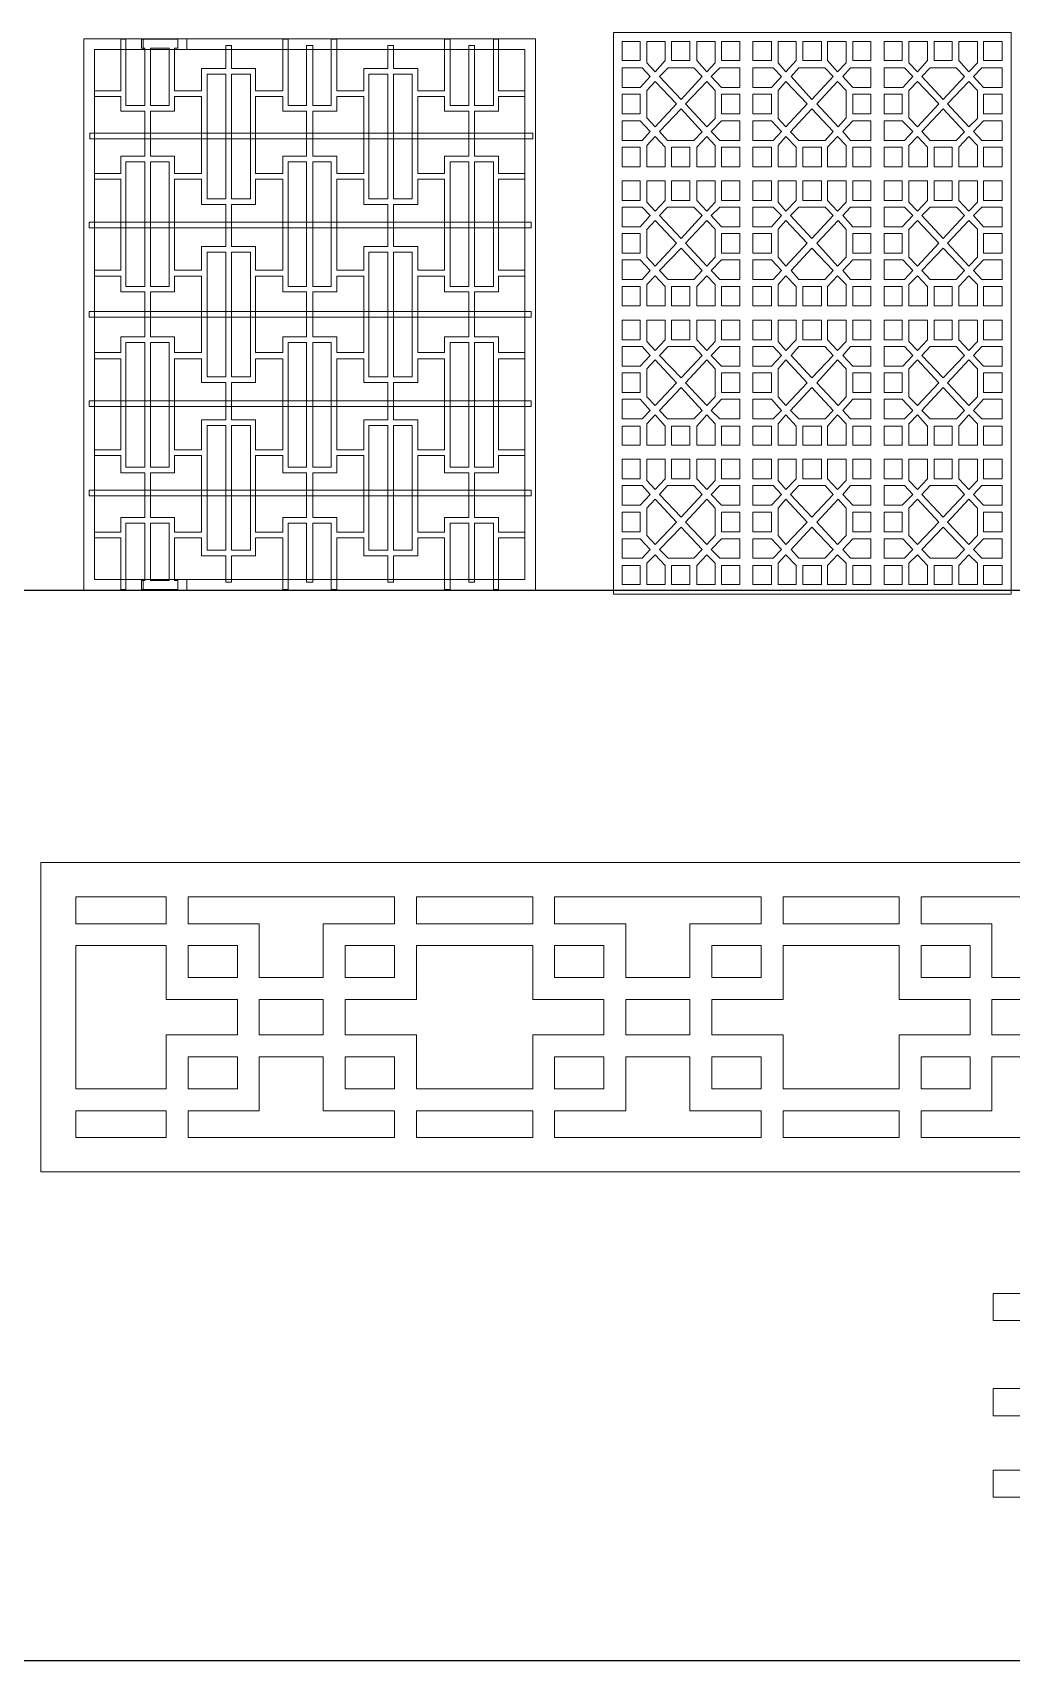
# Model space of a CAD drawing. Extents: x -66030 to 95157, y -13132 to 45879.
# Drawn here: x 69113 to 75924, y 16976 to 28301 of the extents above; entities that cross this region are included whole.
import ezdxf

# ---------------------------------------------------------------- set-up
doc = ezdxf.new("R2010")
doc.units = 0
doc.header["$LTSCALE"] = 100
doc.header["$MEASUREMENT"] = 0
doc.layers.get('0').update_dxf_attribs({"linetype": 'CONTINUOUS'})
doc.layers.add('3', color=11, linetype='CONTINUOUS')

msp = doc.modelspace()

# ---------------------------------------------------------------- linework, layer by layer
at = {"lineweight": 0}
for points in [[(69468.6, 28258.2), (72612.9, 28258.2), (72612.9, 24422.6), (69468.6, 24422.6), (69468.6, 28258.2)], [(69542.8, 27320.8), (69726.4, 27320.8), (69726.4, 27441.9), (69894.4, 27441.9), (69894.4, 27754.4), (69726.4, 27754.4), (69726.4, 27855.9), (69542.8, 27855.9), (69542.8, 27895), (69726.4, 27895), (69726.4, 28254.3), (69761.6, 28254.3), (69761.6, 27793.4), (69894.4, 27793.4), (69894.4, 28191.8), (69870.9, 28191.8), (69870.9, 28254.3), (70124.8, 28254.3), (70124.8, 28191.8), (70101.4, 28191.8), (70101.4, 27895), (70288.9, 27895), (70288.9, 28051.2), (70456.8, 28051.2), (70456.8, 28211.4), (70495.9, 28211.4), (70495.9, 28051.2), (70663.8, 28051.2), (70663.8, 27895), (70855.2, 27895), (70855.2, 28254.3), (70890.4, 28254.3), (70890.4, 27793.4), (71019.3, 27793.4), (71019.3, 28211.4), (71062.2, 28211.4), (71062.2, 27793.4), (71191.1, 27793.4), (71191.1, 28254.3), (71230.2, 28254.3), (71230.2, 27895), (71417.7, 27895), (71417.7, 28051.2), (71585.6, 28051.2), (71585.6, 28211.4), (71624.7, 28211.4), (71624.7, 28051.2), (71792.7, 28051.2), (71792.7, 27895), (71980.1, 27895), (71980.1, 28254.3), (72019.2, 28254.3), (72019.2, 27793.4), (72148.1, 27793.4), (72148.1, 28211.4), (72187.2, 28211.4), (72187.2, 27793.4), (72320, 27793.4), (72320, 28254.3), (72355.1, 28254.3), (72355.1, 27895), (72538.7, 27895), (72538.7, 27855.9), (72355.1, 27855.9), (72355.1, 27754.4), (72187.2, 27754.4), (72187.2, 27441.9), (72355.1, 27441.9), (72355.1, 27320.8), (72538.7, 27320.8), (72538.7, 27281.7), (72355.1, 27281.7), (72355.1, 26649), (72538.7, 26649), (72538.7, 26606), (72355.1, 26606), (72355.1, 26496.6), (72187.2, 26496.6), (72187.2, 26184.2), (72355.1, 26184.2), (72355.1, 26074.8), (72538.7, 26074.8), (72538.7, 26031.8), (72355.1, 26031.8), (72355.1, 25399.1), (72538.7, 25399.1), (72538.7, 25360), (72355.1, 25360), (72355.1, 25238.9), (72187.2, 25238.9), (72187.2, 24926.4), (72355.1, 24926.4), (72355.1, 24824.9), (72538.7, 24824.9), (72538.7, 24785.8), (72355.1, 24785.8), (72355.1, 24426.5), (72320, 24426.5), (72320, 24887.4), (72187.2, 24887.4), (72187.2, 24477.3), (72148.1, 24477.3), (72148.1, 24887.4), (72019.2, 24887.4), (72019.2, 24426.5), (71980.1, 24426.5), (71980.1, 24785.8), (71792.7, 24785.8), (71792.7, 24660.8), (71624.7, 24660.8), (71624.7, 24477.3), (71585.6, 24477.3), (71585.6, 24660.8), (71417.7, 24660.8), (71417.7, 24785.8), (71230.2, 24785.8), (71230.2, 24426.5), (71191.1, 24426.5), (71191.1, 24887.4), (71062.2, 24887.4), (71062.2, 24477.3), (71019.3, 24477.3), (71019.3, 24887.4), (70890.4, 24887.4), (70890.4, 24426.5), (70855.2, 24426.5), (70855.2, 24785.8), (70663.8, 24785.8), (70663.8, 24660.8), (70495.9, 24660.8), (70495.9, 24477.3), (70456.8, 24477.3), (70456.8, 24660.8), (70288.9, 24660.8), (70288.9, 24785.8), (70101.4, 24785.8), (70101.4, 24489), (70124.8, 24489), (70124.8, 24426.5), (69870.9, 24426.5), (69870.9, 24489), (69894.4, 24489), (69894.4, 24887.4), (69761.6, 24887.4), (69761.6, 24426.5), (69726.4, 24426.5), (69726.4, 24785.8), (69542.8, 24785.8), (69542.8, 24824.9), (69726.4, 24824.9), (69726.4, 24926.4), (69894.4, 24926.4), (69894.4, 25238.9), (69726.4, 25238.9), (69726.4, 25360), (69542.8, 25360), (69542.8, 25399.1), (69726.4, 25399.1), (69726.4, 26031.8), (69542.8, 26031.8), (69542.8, 26074.8), (69726.4, 26074.8), (69726.4, 26184.2), (69894.4, 26184.2), (69894.4, 26496.6), (69726.4, 26496.6), (69726.4, 26606), (69542.8, 26606), (69542.8, 26649), (69726.4, 26649), (69726.4, 27281.7), (69542.8, 27281.7), (69542.8, 27320.8)], [(69882.6, 28258.2), (70187.3, 28258.2), (70187.3, 28184), (69882.6, 28184), (69882.6, 28258.2)], [(73155.8, 24395.2), (75921.3, 24395.2), (75921.3, 28301.2), (73155.8, 28301.2), (73155.8, 24395.2)], [(73214.4, 28105.9), (73257.4, 28105.9), (73257.4, 28105.9), (73339.4, 28105.9), (73339.4, 28238.7), (73214.4, 28238.7), (73214.4, 28105.9)], [(73386.3, 28238.7), (73386.3, 28090.3), (73444.9, 28027.8), (73515.2, 28105.9), (73515.2, 28238.7), (73386.3, 28238.7)], [(73558.2, 28238.7), (73558.2, 28105.9), (73687.1, 28105.9), (73687.1, 28238.7), (73558.2, 28238.7)], [(73733.9, 28238.7), (73733.9, 28105.9), (73804.2, 28027.8), (73862.8, 28090.3), (73862.8, 28238.7), (73733.9, 28238.7)], [(73905.8, 28238.7), (73905.8, 28137.1), (73905.8, 28137.1), (73905.8, 28105.9), (74034.7, 28105.9), (74034.7, 28238.7), (73905.8, 28238.7)], [(74253.4, 28238.7), (74253.4, 28137.1), (74253.4, 28137.1), (74253.4, 28105.9), (74124.5, 28105.9), (74124.5, 28238.7), (74253.4, 28238.7)], [(74425.3, 28238.7), (74425.3, 28105.9), (74355, 28027.8), (74300.3, 28090.3), (74300.3, 28238.7), (74425.3, 28238.7)], [(74601, 28238.7), (74601, 28105.9), (74472.2, 28105.9), (74472.2, 28238.7), (74601, 28238.7)], [(74772.9, 28238.7), (74772.9, 28090.3), (74714.3, 28027.8), (74644, 28105.9), (74644, 28105.9), (74644, 28238.7), (74772.9, 28238.7)], [(74944.8, 28105.9), (74901.8, 28105.9), (74901.8, 28105.9), (74819.8, 28105.9), (74819.8, 28238.7), (74944.8, 28238.7), (74944.8, 28105.9)], [(75038.5, 28105.9), (75081.5, 28105.9), (75081.5, 28105.9), (75163.5, 28105.9), (75163.5, 28238.7), (75038.5, 28238.7), (75038.5, 28105.9)], [(75210.4, 28238.7), (75210.4, 28090.3), (75269, 28027.8), (75339.3, 28105.9), (75339.3, 28105.9), (75339.3, 28238.7), (75210.4, 28238.7)], [(75386.1, 28238.7), (75386.1, 28105.9), (75511.1, 28105.9), (75511.1, 28238.7), (75386.1, 28238.7)], [(75558, 28238.7), (75558, 28105.9), (75628.3, 28027.8), (75686.9, 28090.3), (75686.9, 28238.7), (75558, 28238.7)], [(75729.9, 28238.7), (75729.9, 28137.1), (75729.9, 28137.1), (75729.9, 28105.9), (75858.8, 28105.9), (75858.8, 28238.7), (75729.9, 28238.7)], [(69542.8, 28184), (72538.7, 28184), (72538.7, 24496.8), (69542.8, 24496.8), (69542.8, 28184)], [(69933.4, 28191.8), (69933.4, 27793.4), (70062.3, 27793.4), (70062.3, 28191.8), (69933.4, 28191.8)], [(70327.9, 28012.2), (70327.9, 27145), (70456.8, 27145), (70456.8, 28012.2), (70327.9, 28012.2)], [(70495.9, 28012.2), (70495.9, 27145), (70628.7, 27145), (70628.7, 28012.2), (70495.9, 28012.2)], [(71452.8, 28012.2), (71452.8, 27145), (71585.6, 27145), (71585.6, 28012.2), (71452.8, 28012.2)], [(71624.7, 28012.2), (71624.7, 27145), (71753.6, 27145), (71753.6, 28012.2), (71624.7, 28012.2)], [(73214.4, 27918.4), (73339.4, 27918.4), (73409.7, 27996.5), (73355, 28055.1), (73214.4, 28055.1), (73214.4, 27918.4)], [(73624.6, 27836.4), (73773, 27996.5), (73714.4, 28055.1), (73534.7, 28055.1), (73476.1, 27996.5), (73624.6, 27836.4)], [(74034.7, 28055.1), (73894.1, 28055.1), (73835.5, 27996.5), (73905.8, 27918.4), (74034.7, 27918.4), (74034.7, 28055.1)], [(74124.5, 28055.1), (74265.1, 28055.1), (74323.7, 27996.5), (74253.4, 27918.4), (74124.5, 27918.4), (74124.5, 28055.1)], [(74534.6, 27836.4), (74390.1, 27996.5), (74444.8, 28055.1), (74624.5, 28055.1), (74683.1, 27996.5), (74534.6, 27836.4)], [(74944.8, 27918.4), (74819.8, 27918.4), (74749.5, 27996.5), (74804.2, 28055.1), (74944.8, 28055.1), (74944.8, 27918.4)], [(75038.5, 27918.4), (75167.4, 27918.4), (75237.7, 27996.5), (75179.1, 28055.1), (75038.5, 28055.1), (75038.5, 27918.4)], [(75448.6, 27836.4), (75597.1, 27996.5), (75538.5, 28055.1), (75358.8, 28055.1), (75300.2, 27996.5), (75448.6, 27836.4)], [(75858.8, 28055.1), (75718.2, 28055.1), (75659.6, 27996.5), (75729.9, 27918.4), (75858.8, 27918.4), (75858.8, 28055.1)], [(73214.4, 27734.8), (73339.4, 27734.8), (73339.4, 27871.5), (73214.4, 27871.5), (73214.4, 27734.8)], [(73444.9, 27645), (73593.3, 27805.1), (73444.9, 27961.4), (73386.3, 27898.9), (73386.3, 27707.5), (73444.9, 27645)], [(73804.2, 27961.4), (73655.8, 27805.1), (73804.2, 27645), (73862.8, 27703.6), (73862.8, 27898.9), (73804.2, 27961.4)], [(74034.7, 27871.5), (73905.8, 27871.5), (73905.8, 27734.8), (74034.7, 27734.8), (74034.7, 27871.5)], [(74124.5, 27871.5), (74253.4, 27871.5), (74253.4, 27734.8), (74124.5, 27734.8), (74124.5, 27871.5)], [(74355, 27961.4), (74503.4, 27805.1), (74355, 27645), (74300.3, 27703.6), (74300.3, 27898.9), (74355, 27961.4)], [(74718.2, 27645), (74569.8, 27805.1), (74714.3, 27961.4), (74772.9, 27898.9), (74772.9, 27707.5), (74718.2, 27645)], [(74944.8, 27734.8), (74819.8, 27734.8), (74819.8, 27871.5), (74944.8, 27871.5), (74944.8, 27734.8)], [(75038.5, 27734.8), (75163.5, 27734.8), (75163.5, 27871.5), (75038.5, 27871.5), (75038.5, 27734.8)], [(75269, 27645), (75417.4, 27805.1), (75269, 27961.4), (75210.4, 27898.9), (75210.4, 27707.5), (75269, 27645)], [(75628.3, 27961.4), (75479.9, 27805.1), (75628.3, 27645), (75686.9, 27703.6), (75686.9, 27898.9), (75628.3, 27961.4)], [(75858.8, 27871.5), (75729.9, 27871.5), (75729.9, 27734.8), (75858.8, 27734.8), (75858.8, 27871.5)], [(70101.4, 27320.8), (70288.9, 27320.8), (70288.9, 27855.9), (70101.4, 27855.9), (70101.4, 27754.4), (69933.4, 27754.4), (69933.4, 27441.9), (70101.4, 27441.9), (70101.4, 27320.8)], [(70663.8, 27320.8), (70855.2, 27320.8), (70855.2, 27441.9), (71019.3, 27441.9), (71019.3, 27754.4), (70855.2, 27754.4), (70855.2, 27855.9), (70663.8, 27855.9), (70663.8, 27320.8)], [(71230.2, 27320.8), (71417.7, 27320.8), (71417.7, 27855.9), (71230.2, 27855.9), (71230.2, 27754.4), (71062.2, 27754.4), (71062.2, 27441.9), (71230.2, 27441.9), (71230.2, 27320.8)], [(71792.7, 27320.8), (71980.1, 27320.8), (71980.1, 27441.9), (72148.1, 27441.9), (72148.1, 27754.4), (71980.1, 27754.4), (71980.1, 27855.9), (71792.7, 27855.9), (71792.7, 27320.8)], [(73624.6, 27770), (73476.1, 27613.7), (73530.8, 27551.3), (73714.4, 27551.3), (73773, 27609.8), (73624.6, 27770)], [(74534.6, 27770), (74683.1, 27613.7), (74628.4, 27551.3), (74444.8, 27551.3), (74386.2, 27609.8), (74534.6, 27770)], [(75448.6, 27770), (75300.2, 27613.7), (75358.8, 27551.3), (75538.5, 27551.3), (75597.1, 27609.8), (75448.6, 27770)], [(73214.4, 27551.3), (73355, 27551.3), (73409.7, 27613.7), (73339.4, 27688), (73214.4, 27688), (73214.4, 27551.3)], [(74034.7, 27688), (73905.8, 27688), (73835.5, 27613.7), (73894.1, 27551.3), (74034.7, 27551.3), (74034.7, 27688)], [(74124.5, 27688), (74253.4, 27688), (74323.7, 27613.7), (74265.1, 27551.3), (74124.5, 27551.3), (74124.5, 27688)], [(74944.8, 27551.3), (74804.2, 27551.3), (74749.5, 27613.7), (74819.8, 27688), (74819.8, 27688), (74944.8, 27688), (74944.8, 27551.3)], [(75038.5, 27551.3), (75179.1, 27551.3), (75237.7, 27613.7), (75163.5, 27688), (75163.5, 27688), (75038.5, 27688), (75038.5, 27551.3)], [(75858.8, 27688), (75729.9, 27688), (75659.6, 27613.7), (75718.2, 27551.3), (75858.8, 27551.3), (75858.8, 27688)], [(69511.6, 27602), (72593.4, 27602), (72593.4, 27563), (69511.6, 27563), (69511.6, 27602)], [(73515.2, 27367.7), (73515.2, 27504.4), (73444.9, 27578.6), (73386.3, 27516.1), (73386.3, 27367.7), (73515.2, 27367.7)], [(73862.8, 27367.7), (73862.8, 27516.1), (73804.2, 27578.6), (73733.9, 27504.4), (73733.9, 27504.4), (73733.9, 27367.7), (73862.8, 27367.7)], [(74300.3, 27367.7), (74300.3, 27516.1), (74355, 27578.6), (74425.3, 27504.4), (74425.3, 27504.4), (74425.3, 27367.7), (74300.3, 27367.7)], [(74644, 27367.7), (74644, 27504.4), (74714.3, 27578.6), (74772.9, 27516.1), (74772.9, 27367.7), (74644, 27367.7)], [(75339.3, 27367.7), (75339.3, 27504.4), (75269, 27578.6), (75210.4, 27516.1), (75210.4, 27367.7), (75339.3, 27367.7)], [(75686.9, 27367.7), (75686.9, 27516.1), (75628.3, 27578.6), (75558, 27504.4), (75558, 27504.4), (75558, 27367.7), (75686.9, 27367.7)], [(73339.4, 27367.7), (73339.4, 27504.4), (73214.4, 27504.4), (73214.4, 27367.7), (73339.4, 27367.7)], [(73687.1, 27367.7), (73687.1, 27504.4), (73558.2, 27504.4), (73558.2, 27367.7), (73687.1, 27367.7)], [(74034.7, 27504.4), (73905.8, 27504.4), (73905.8, 27367.7), (74034.7, 27367.7), (74034.7, 27504.4)], [(74124.5, 27504.4), (74253.4, 27504.4), (74253.4, 27367.7), (74124.5, 27367.7), (74124.5, 27504.4)], [(74472.2, 27367.7), (74472.2, 27504.4), (74601, 27504.4), (74601, 27367.7), (74472.2, 27367.7)], [(74819.8, 27367.7), (74819.8, 27504.4), (74944.8, 27504.4), (74944.8, 27367.7), (74819.8, 27367.7)], [(75163.5, 27367.7), (75163.5, 27504.4), (75038.5, 27504.4), (75038.5, 27367.7), (75163.5, 27367.7)], [(75511.1, 27367.7), (75511.1, 27504.4), (75386.1, 27504.4), (75386.1, 27367.7), (75511.1, 27367.7)], [(75858.8, 27504.4), (75729.9, 27504.4), (75729.9, 27367.7), (75858.8, 27367.7), (75858.8, 27504.4)], [(69894.4, 26535.7), (69894.4, 27402.8), (69761.6, 27402.8), (69761.6, 26535.7), (69894.4, 26535.7)], [(69933.4, 27402.8), (69933.4, 26535.7), (70062.3, 26535.7), (70062.3, 27402.8), (69933.4, 27402.8)], [(70890.4, 27402.8), (70890.4, 26535.7), (71019.3, 26535.7), (71019.3, 27402.8), (70890.4, 27402.8)], [(71062.2, 27402.8), (71062.2, 26535.7), (71191.1, 26535.7), (71191.1, 27402.8), (71062.2, 27402.8)], [(72019.2, 27402.8), (72019.2, 26535.7), (72148.1, 26535.7), (72148.1, 27402.8), (72019.2, 27402.8)], [(72187.2, 27402.8), (72187.2, 26535.7), (72320, 26535.7), (72320, 27402.8), (72187.2, 27402.8)], [(70101.4, 26649), (70288.9, 26649), (70288.9, 26813), (70456.8, 26813), (70456.8, 27106), (70288.9, 27106), (70288.9, 27281.7), (70101.4, 27281.7), (70101.4, 26649)], [(70855.2, 27281.7), (70663.8, 27281.7), (70663.8, 27106), (70495.9, 27106), (70495.9, 26813), (70663.8, 26813), (70663.8, 26649), (70855.2, 26649), (70855.2, 27281.7)], [(71417.7, 27281.7), (71230.2, 27281.7), (71230.2, 26649), (71417.7, 26649), (71417.7, 26813), (71585.6, 26813), (71585.6, 27106), (71417.7, 27106), (71417.7, 27281.7)], [(71980.1, 27281.7), (71792.7, 27281.7), (71792.7, 27106), (71624.7, 27106), (71624.7, 26813), (71792.7, 26813), (71792.7, 26649), (71980.1, 26649), (71980.1, 27281.7)], [(73339.4, 27270), (73339.4, 27133.3), (73214.4, 27133.3), (73214.4, 27270), (73339.4, 27270)], [(73515.2, 27270), (73515.2, 27133.3), (73444.9, 27059.1), (73386.3, 27121.6), (73386.3, 27270), (73515.2, 27270)], [(73687.1, 27270), (73687.1, 27133.3), (73558.2, 27133.3), (73558.2, 27270), (73687.1, 27270)], [(73862.8, 27270), (73862.8, 27121.6), (73804.2, 27059.1), (73733.9, 27133.3), (73733.9, 27133.3), (73733.9, 27270), (73862.8, 27270)], [(74034.7, 27133.3), (73905.8, 27133.3), (73905.8, 27270), (74034.7, 27270), (74034.7, 27133.3)], [(74124.5, 27133.3), (74253.4, 27133.3), (74253.4, 27270), (74124.5, 27270), (74124.5, 27133.3)], [(74300.3, 27270), (74300.3, 27121.6), (74355, 27059.1), (74425.3, 27133.3), (74425.3, 27133.3), (74425.3, 27270), (74300.3, 27270)], [(74472.2, 27270), (74472.2, 27133.3), (74601, 27133.3), (74601, 27270), (74472.2, 27270)], [(74644, 27270), (74644, 27133.3), (74714.3, 27059.1), (74772.9, 27121.6), (74772.9, 27270), (74644, 27270)], [(74819.8, 27270), (74819.8, 27133.3), (74944.8, 27133.3), (74944.8, 27270), (74819.8, 27270)], [(75163.5, 27270), (75163.5, 27133.3), (75038.5, 27133.3), (75038.5, 27270), (75163.5, 27270)], [(75339.3, 27270), (75339.3, 27133.3), (75269, 27059.1), (75210.4, 27121.6), (75210.4, 27270), (75339.3, 27270)], [(75511.1, 27270), (75511.1, 27133.3), (75386.1, 27133.3), (75386.1, 27270), (75511.1, 27270)], [(75686.9, 27270), (75686.9, 27121.6), (75628.3, 27059.1), (75558, 27133.3), (75558, 27133.3), (75558, 27270), (75686.9, 27270)], [(75858.8, 27133.3), (75729.9, 27133.3), (75729.9, 27270), (75858.8, 27270), (75858.8, 27133.3)], [(73214.4, 27086.4), (73355, 27086.4), (73409.7, 27027.9), (73339.4, 26949.7), (73339.4, 26949.7), (73214.4, 26949.7), (73214.4, 27086.4)], [(73624.6, 26867.7), (73476.1, 27027.9), (73530.8, 27086.4), (73714.4, 27086.4), (73773, 27027.9), (73624.6, 26867.7)], [(74034.7, 26949.7), (73905.8, 26949.7), (73835.5, 27027.9), (73894.1, 27086.4), (74034.7, 27086.4), (74034.7, 26949.7)], [(74124.5, 26949.7), (74253.4, 26949.7), (74323.7, 27027.9), (74265.1, 27086.4), (74124.5, 27086.4), (74124.5, 26949.7)], [(74534.6, 26867.7), (74683.1, 27027.9), (74628.4, 27086.4), (74444.8, 27086.4), (74386.2, 27027.9), (74534.6, 26867.7)], [(74944.8, 27086.4), (74804.2, 27086.4), (74749.5, 27027.9), (74819.8, 26949.7), (74819.8, 26949.7), (74944.8, 26949.7), (74944.8, 27086.4)], [(75038.5, 27086.4), (75179.1, 27086.4), (75237.7, 27027.9), (75163.5, 26949.7), (75163.5, 26949.7), (75038.5, 26949.7), (75038.5, 27086.4)], [(75448.6, 26867.7), (75300.2, 27027.9), (75358.8, 27086.4), (75542.4, 27086.4), (75597.1, 27027.9), (75448.6, 26867.7)], [(75858.8, 26949.7), (75729.9, 26949.7), (75659.6, 27027.9), (75718.2, 27086.4), (75858.8, 27086.4), (75858.8, 26949.7)], [(69507.7, 26981), (72581.7, 26981), (72581.7, 26941.9), (69507.7, 26941.9), (69507.7, 26981)], [(73444.9, 26992.7), (73593.3, 26836.5), (73444.9, 26676.3), (73386.3, 26738.8), (73386.3, 26930.2), (73444.9, 26992.7)], [(73804.2, 26676.3), (73655.8, 26836.5), (73804.2, 26992.7), (73862.8, 26934.1), (73862.8, 26738.8), (73804.2, 26676.3)], [(74355, 26676.3), (74503.4, 26836.5), (74355, 26992.7), (74300.3, 26934.1), (74300.3, 26738.8), (74355, 26676.3)], [(74718.2, 26992.7), (74569.8, 26836.5), (74714.3, 26676.3), (74772.9, 26738.8), (74772.9, 26930.2), (74718.2, 26992.7)], [(75269, 26992.7), (75417.4, 26836.5), (75269, 26676.3), (75210.4, 26738.8), (75210.4, 26930.2), (75269, 26992.7)], [(75628.3, 26676.3), (75479.9, 26836.5), (75628.3, 26992.7), (75686.9, 26934.1), (75686.9, 26738.8), (75628.3, 26676.3)], [(73214.4, 26902.9), (73339.4, 26902.9), (73339.4, 26766.2), (73214.4, 26766.2), (73214.4, 26902.9)], [(74034.7, 26766.2), (73905.8, 26766.2), (73905.8, 26902.9), (74034.7, 26902.9), (74034.7, 26766.2)], [(74124.5, 26766.2), (74253.4, 26766.2), (74253.4, 26902.9), (74124.5, 26902.9), (74124.5, 26766.2)], [(74944.8, 26902.9), (74819.8, 26902.9), (74819.8, 26766.2), (74944.8, 26766.2), (74944.8, 26902.9)], [(75038.5, 26902.9), (75163.5, 26902.9), (75163.5, 26766.2), (75038.5, 26766.2), (75038.5, 26902.9)], [(75858.8, 26766.2), (75729.9, 26766.2), (75729.9, 26902.9), (75858.8, 26902.9), (75858.8, 26766.2)], [(70327.9, 26774), (70327.9, 25906.8), (70456.8, 25906.8), (70456.8, 26774), (70327.9, 26774)], [(70495.9, 26774), (70495.9, 25906.8), (70628.7, 25906.8), (70628.7, 26774), (70495.9, 26774)], [(71452.8, 26774), (71452.8, 25906.8), (71585.6, 25906.8), (71585.6, 26774), (71452.8, 26774)], [(71624.7, 26774), (71624.7, 25906.8), (71753.6, 25906.8), (71753.6, 26774), (71624.7, 26774)], [(73624.6, 26801.3), (73773, 26645.1), (73714.4, 26582.6), (73534.7, 26582.6), (73476.1, 26645.1), (73624.6, 26801.3)], [(74534.6, 26801.3), (74390.1, 26645.1), (74444.8, 26582.6), (74624.5, 26582.6), (74683.1, 26645.1), (74534.6, 26801.3)], [(75448.6, 26801.3), (75597.1, 26645.1), (75538.5, 26582.6), (75358.8, 26582.6), (75300.2, 26645.1), (75448.6, 26801.3)], [(73214.4, 26719.3), (73339.4, 26719.3), (73409.7, 26645.1), (73355, 26582.6), (73214.4, 26582.6), (73214.4, 26719.3)], [(74034.7, 26582.6), (73894.1, 26582.6), (73835.5, 26645.1), (73905.8, 26719.3), (74034.7, 26719.3), (74034.7, 26582.6)], [(74124.5, 26582.6), (74265.1, 26582.6), (74323.7, 26645.1), (74253.4, 26719.3), (74124.5, 26719.3), (74124.5, 26582.6)], [(74944.8, 26719.3), (74819.8, 26719.3), (74749.5, 26645.1), (74804.2, 26582.6), (74944.8, 26582.6), (74944.8, 26719.3)], [(75038.5, 26719.3), (75167.4, 26719.3), (75237.7, 26645.1), (75179.1, 26582.6), (75038.5, 26582.6), (75038.5, 26719.3)], [(75858.8, 26582.6), (75718.2, 26582.6), (75659.6, 26645.1), (75729.9, 26719.3), (75858.8, 26719.3), (75858.8, 26582.6)], [(70101.4, 26074.8), (70288.9, 26074.8), (70288.9, 26606), (70101.4, 26606), (70101.4, 26496.6), (69933.4, 26496.6), (69933.4, 26184.2), (70101.4, 26184.2), (70101.4, 26074.8)], [(70663.8, 26074.8), (70855.2, 26074.8), (70855.2, 26184.2), (71019.3, 26184.2), (71019.3, 26496.6), (70855.2, 26496.6), (70855.2, 26606), (70663.8, 26606), (70663.8, 26074.8)], [(71230.2, 26074.8), (71417.7, 26074.8), (71417.7, 26606), (71230.2, 26606), (71230.2, 26496.6), (71062.2, 26496.6), (71062.2, 26184.2), (71230.2, 26184.2), (71230.2, 26074.8)], [(71792.7, 26074.8), (71980.1, 26074.8), (71980.1, 26184.2), (72148.1, 26184.2), (72148.1, 26496.6), (71980.1, 26496.6), (71980.1, 26606), (71792.7, 26606), (71792.7, 26074.8)], [(73214.4, 26535.7), (73257.4, 26535.7), (73257.4, 26535.7), (73339.4, 26535.7), (73339.4, 26399), (73214.4, 26399), (73214.4, 26535.7)], [(73386.3, 26399), (73386.3, 26547.4), (73444.9, 26609.9), (73515.2, 26535.7), (73515.2, 26535.7), (73515.2, 26399), (73386.3, 26399)], [(73558.2, 26399), (73558.2, 26535.7), (73687.1, 26535.7), (73687.1, 26399), (73558.2, 26399)], [(73733.9, 26399), (73733.9, 26535.7), (73804.2, 26609.9), (73862.8, 26547.4), (73862.8, 26399), (73733.9, 26399)], [(73905.8, 26399), (73905.8, 26500.5), (73905.8, 26500.5), (73905.8, 26535.7), (74034.7, 26535.7), (74034.7, 26399), (73905.8, 26399)], [(74253.4, 26399), (74253.4, 26500.5), (74253.4, 26500.5), (74253.4, 26535.7), (74124.5, 26535.7), (74124.5, 26399), (74253.4, 26399)], [(74425.3, 26399), (74425.3, 26535.7), (74355, 26609.9), (74300.3, 26547.4), (74300.3, 26399), (74425.3, 26399)], [(74601, 26399), (74601, 26535.7), (74472.2, 26535.7), (74472.2, 26399), (74601, 26399)], [(74772.9, 26399), (74772.9, 26547.4), (74714.3, 26609.9), (74644, 26535.7), (74644, 26535.7), (74644, 26399), (74772.9, 26399)], [(74944.8, 26535.7), (74901.8, 26535.7), (74901.8, 26535.7), (74819.8, 26535.7), (74819.8, 26399), (74944.8, 26399), (74944.8, 26535.7)], [(75038.5, 26535.7), (75081.5, 26535.7), (75081.5, 26535.7), (75163.5, 26535.7), (75163.5, 26399), (75038.5, 26399), (75038.5, 26535.7)], [(75210.4, 26399), (75210.4, 26547.4), (75269, 26609.9), (75339.3, 26535.7), (75339.3, 26535.7), (75339.3, 26399), (75210.4, 26399)], [(75386.1, 26399), (75386.1, 26535.7), (75511.1, 26535.7), (75511.1, 26399), (75386.1, 26399)], [(75558, 26399), (75558, 26535.7), (75628.3, 26609.9), (75686.9, 26547.4), (75686.9, 26399), (75558, 26399)], [(75729.9, 26399), (75729.9, 26500.5), (75729.9, 26500.5), (75729.9, 26535.7), (75858.8, 26535.7), (75858.8, 26399), (75729.9, 26399)], [(69507.7, 26359.9), (72581.7, 26359.9), (72581.7, 26320.9), (69507.7, 26320.9), (69507.7, 26359.9)], [(73214.4, 26164.6), (73257.4, 26164.6), (73257.4, 26164.6), (73339.4, 26164.6), (73339.4, 26301.3), (73214.4, 26301.3), (73214.4, 26164.6)], [(73386.3, 26301.3), (73386.3, 26152.9), (73444.9, 26090.4), (73515.2, 26164.6), (73515.2, 26164.6), (73515.2, 26301.3), (73386.3, 26301.3)], [(73558.2, 26301.3), (73558.2, 26164.6), (73687.1, 26164.6), (73687.1, 26301.3), (73558.2, 26301.3)], [(73733.9, 26301.3), (73733.9, 26164.6), (73804.2, 26090.4), (73862.8, 26152.9), (73862.8, 26301.3), (73733.9, 26301.3)], [(73905.8, 26301.3), (73905.8, 26199.8), (73905.8, 26199.8), (73905.8, 26164.6), (74034.7, 26164.6), (74034.7, 26301.3), (73905.8, 26301.3)], [(74253.4, 26301.3), (74253.4, 26199.8), (74253.4, 26199.8), (74253.4, 26164.6), (74124.5, 26164.6), (74124.5, 26301.3), (74253.4, 26301.3)], [(74425.3, 26301.3), (74425.3, 26164.6), (74355, 26090.4), (74300.3, 26152.9), (74300.3, 26301.3), (74425.3, 26301.3)], [(74601, 26301.3), (74601, 26164.6), (74472.2, 26164.6), (74472.2, 26301.3), (74601, 26301.3)], [(74772.9, 26301.3), (74772.9, 26152.9), (74714.3, 26090.4), (74644, 26164.6), (74644, 26164.6), (74644, 26301.3), (74772.9, 26301.3)], [(74944.8, 26164.6), (74901.8, 26164.6), (74901.8, 26164.6), (74819.8, 26164.6), (74819.8, 26301.3), (74944.8, 26301.3), (74944.8, 26164.6)], [(75038.5, 26164.6), (75081.5, 26164.6), (75081.5, 26164.6), (75163.5, 26164.6), (75163.5, 26301.3), (75038.5, 26301.3), (75038.5, 26164.6)], [(75210.4, 26301.3), (75210.4, 26152.9), (75269, 26090.4), (75339.3, 26164.6), (75339.3, 26164.6), (75339.3, 26301.3), (75210.4, 26301.3)], [(75386.1, 26301.3), (75386.1, 26164.6), (75511.1, 26164.6), (75511.1, 26301.3), (75386.1, 26301.3)], [(75558, 26301.3), (75558, 26164.6), (75628.3, 26090.4), (75686.9, 26152.9), (75686.9, 26301.3), (75558, 26301.3)], [(75729.9, 26301.3), (75729.9, 26199.8), (75729.9, 26199.8), (75729.9, 26164.6), (75858.8, 26164.6), (75858.8, 26301.3), (75729.9, 26301.3)], [(69894.4, 25278), (69894.4, 26145.1), (69761.6, 26145.1), (69761.6, 25278), (69894.4, 25278)], [(69933.4, 26145.1), (69933.4, 25278), (70062.3, 25278), (70062.3, 26145.1), (69933.4, 26145.1)], [(70890.4, 26145.1), (70890.4, 25278), (71019.3, 25278), (71019.3, 26145.1), (70890.4, 26145.1)], [(71062.2, 26145.1), (71062.2, 25278), (71191.1, 25278), (71191.1, 26145.1), (71062.2, 26145.1)], [(72019.2, 26145.1), (72019.2, 25278), (72148.1, 25278), (72148.1, 26145.1), (72019.2, 26145.1)], [(72187.2, 26145.1), (72187.2, 25278), (72320, 25278), (72320, 26145.1), (72187.2, 26145.1)], [(73214.4, 25981.1), (73339.4, 25981.1), (73409.7, 26055.3), (73355, 26117.8), (73214.4, 26117.8), (73214.4, 25981.1)], [(73624.6, 25899), (73773, 26055.3), (73714.4, 26117.8), (73534.7, 26117.8), (73476.1, 26055.3), (73624.6, 25899)], [(74034.7, 26117.8), (73894.1, 26117.8), (73835.5, 26055.3), (73905.8, 25981.1), (74034.7, 25981.1), (74034.7, 26117.8)], [(74124.5, 26117.8), (74265.1, 26117.8), (74323.7, 26055.3), (74253.4, 25981.1), (74124.5, 25981.1), (74124.5, 26117.8)], [(74534.6, 25899), (74390.1, 26055.3), (74444.8, 26117.8), (74624.5, 26117.8), (74683.1, 26055.3), (74534.6, 25899)], [(74944.8, 25981.1), (74819.8, 25981.1), (74749.5, 26055.3), (74804.2, 26117.8), (74944.8, 26117.8), (74944.8, 25981.1)], [(75038.5, 25981.1), (75167.4, 25981.1), (75237.7, 26055.3), (75179.1, 26117.8), (75038.5, 26117.8), (75038.5, 25981.1)], [(75448.6, 25899), (75597.1, 26055.3), (75538.5, 26117.8), (75358.8, 26117.8), (75300.2, 26055.3), (75448.6, 25899)], [(75858.8, 26117.8), (75718.2, 26117.8), (75659.6, 26055.3), (75729.9, 25981.1), (75858.8, 25981.1), (75858.8, 26117.8)], [(70101.4, 25399.1), (70288.9, 25399.1), (70288.9, 25606.1), (70456.8, 25606.1), (70456.8, 25867.8), (70288.9, 25867.8), (70288.9, 26031.8), (70101.4, 26031.8), (70101.4, 25399.1)], [(70855.2, 26031.8), (70663.8, 26031.8), (70663.8, 25867.8), (70495.9, 25867.8), (70495.9, 25606.1), (70663.8, 25606.1), (70663.8, 25399.1), (70855.2, 25399.1), (70855.2, 26031.8)], [(71417.7, 26031.8), (71230.2, 26031.8), (71230.2, 25399.1), (71417.7, 25399.1), (71417.7, 25606.1), (71585.6, 25606.1), (71585.6, 25867.8), (71417.7, 25867.8), (71417.7, 26031.8)], [(71980.1, 26031.8), (71792.7, 26031.8), (71792.7, 25867.8), (71624.7, 25867.8), (71624.7, 25606.1), (71792.7, 25606.1), (71792.7, 25399.1), (71980.1, 25399.1), (71980.1, 26031.8)], [(73444.9, 25707.6), (73593.3, 25863.9), (73444.9, 26024), (73386.3, 25961.5), (73386.3, 25766.2), (73444.9, 25707.6)], [(73804.2, 26024), (73655.8, 25863.9), (73804.2, 25707.6), (73862.8, 25766.2), (73862.8, 25961.5), (73804.2, 26024)], [(74355, 26024), (74503.4, 25863.9), (74355, 25707.6), (74300.3, 25766.2), (74300.3, 25961.5), (74355, 26024)], [(74718.2, 25707.6), (74569.8, 25863.9), (74714.3, 26024), (74772.9, 25961.5), (74772.9, 25766.2), (74718.2, 25707.6)], [(75269, 25707.6), (75417.4, 25863.9), (75269, 26024), (75210.4, 25961.5), (75210.4, 25766.2), (75269, 25707.6)], [(75628.3, 26024), (75479.9, 25863.9), (75628.3, 25707.6), (75686.9, 25766.2), (75686.9, 25961.5), (75628.3, 26024)], [(73214.4, 25797.5), (73339.4, 25797.5), (73339.4, 25934.2), (73214.4, 25934.2), (73214.4, 25797.5)], [(73624.6, 25832.6), (73476.1, 25672.5), (73530.8, 25613.9), (73714.4, 25613.9), (73773, 25672.5), (73624.6, 25832.6)], [(74034.7, 25934.2), (73905.8, 25934.2), (73905.8, 25797.5), (74034.7, 25797.5), (74034.7, 25934.2)], [(74124.5, 25934.2), (74253.4, 25934.2), (74253.4, 25797.5), (74124.5, 25797.5), (74124.5, 25934.2)], [(74534.6, 25832.6), (74683.1, 25672.5), (74628.4, 25613.9), (74444.8, 25613.9), (74386.2, 25672.5), (74534.6, 25832.6)], [(74944.8, 25797.5), (74819.8, 25797.5), (74819.8, 25934.2), (74944.8, 25934.2), (74944.8, 25797.5)], [(75038.5, 25797.5), (75163.5, 25797.5), (75163.5, 25934.2), (75038.5, 25934.2), (75038.5, 25797.5)], [(75448.6, 25832.6), (75300.2, 25672.5), (75358.8, 25613.9), (75542.4, 25613.9), (75597.1, 25672.5), (75448.6, 25832.6)], [(75858.8, 25934.2), (75729.9, 25934.2), (75729.9, 25797.5), (75858.8, 25797.5), (75858.8, 25934.2)], [(69507.7, 25738.9), (72581.7, 25738.9), (72581.7, 25699.8), (69507.7, 25699.8), (69507.7, 25738.9)], [(73214.4, 25613.9), (73355, 25613.9), (73409.7, 25672.5), (73339.4, 25750.6), (73339.4, 25750.6), (73214.4, 25750.6), (73214.4, 25613.9)], [(74034.7, 25750.6), (73905.8, 25750.6), (73835.5, 25672.5), (73894.1, 25613.9), (74034.7, 25613.9), (74034.7, 25750.6)], [(74124.5, 25750.6), (74253.4, 25750.6), (74323.7, 25672.5), (74265.1, 25613.9), (74124.5, 25613.9), (74124.5, 25750.6)], [(74944.8, 25613.9), (74804.2, 25613.9), (74749.5, 25672.5), (74819.8, 25750.6), (74819.8, 25750.6), (74944.8, 25750.6), (74944.8, 25613.9)], [(75038.5, 25613.9), (75179.1, 25613.9), (75237.7, 25672.5), (75163.5, 25750.6), (75163.5, 25750.6), (75038.5, 25750.6), (75038.5, 25613.9)], [(75858.8, 25750.6), (75729.9, 25750.6), (75659.6, 25672.5), (75718.2, 25613.9), (75858.8, 25613.9), (75858.8, 25750.6)], [(73515.2, 25430.3), (73515.2, 25563.1), (73444.9, 25641.2), (73386.3, 25578.7), (73386.3, 25430.3), (73515.2, 25430.3)], [(73862.8, 25430.3), (73862.8, 25578.7), (73804.2, 25641.2), (73733.9, 25563.1), (73733.9, 25563.1), (73733.9, 25430.3), (73862.8, 25430.3)], [(74300.3, 25430.3), (74300.3, 25578.7), (74355, 25641.2), (74425.3, 25563.1), (74425.3, 25563.1), (74425.3, 25430.3), (74300.3, 25430.3)], [(74644, 25430.3), (74644, 25563.1), (74714.3, 25641.2), (74772.9, 25578.7), (74772.9, 25430.3), (74644, 25430.3)], [(75339.3, 25430.3), (75339.3, 25563.1), (75269, 25641.2), (75210.4, 25578.7), (75210.4, 25430.3), (75339.3, 25430.3)], [(75686.9, 25430.3), (75686.9, 25578.7), (75628.3, 25641.2), (75558, 25563.1), (75558, 25563.1), (75558, 25430.3), (75686.9, 25430.3)], [(70327.9, 25567), (70327.9, 24699.9), (70456.8, 24699.9), (70456.8, 25567), (70327.9, 25567)], [(70495.9, 25567), (70495.9, 24699.9), (70628.7, 24699.9), (70628.7, 25567), (70495.9, 25567)], [(71452.8, 25567), (71452.8, 24699.9), (71585.6, 24699.9), (71585.6, 25567), (71452.8, 25567)], [(71624.7, 25567), (71624.7, 24699.9), (71753.6, 24699.9), (71753.6, 25567), (71624.7, 25567)], [(73339.4, 25430.3), (73339.4, 25563.1), (73214.4, 25563.1), (73214.4, 25430.3), (73339.4, 25430.3)], [(73687.1, 25430.3), (73687.1, 25563.1), (73558.2, 25563.1), (73558.2, 25430.3), (73687.1, 25430.3)], [(74034.7, 25563.1), (73905.8, 25563.1), (73905.8, 25430.3), (74034.7, 25430.3), (74034.7, 25563.1)], [(74124.5, 25563.1), (74253.4, 25563.1), (74253.4, 25430.3), (74124.5, 25430.3), (74124.5, 25563.1)], [(74472.2, 25430.3), (74472.2, 25563.1), (74601, 25563.1), (74601, 25430.3), (74472.2, 25430.3)], [(74819.8, 25430.3), (74819.8, 25563.1), (74944.8, 25563.1), (74944.8, 25430.3), (74819.8, 25430.3)], [(75163.5, 25430.3), (75163.5, 25563.1), (75038.5, 25563.1), (75038.5, 25430.3), (75163.5, 25430.3)], [(75511.1, 25430.3), (75511.1, 25563.1), (75386.1, 25563.1), (75386.1, 25430.3), (75511.1, 25430.3)], [(75858.8, 25563.1), (75729.9, 25563.1), (75729.9, 25430.3), (75858.8, 25430.3), (75858.8, 25563.1)], [(70101.4, 24824.9), (70288.9, 24824.9), (70288.9, 25360), (70101.4, 25360), (70101.4, 25238.9), (69933.4, 25238.9), (69933.4, 24926.4), (70101.4, 24926.4), (70101.4, 24824.9)], [(70663.8, 24824.9), (70855.2, 24824.9), (70855.2, 24926.4), (71019.3, 24926.4), (71019.3, 25238.9), (70855.2, 25238.9), (70855.2, 25360), (70663.8, 25360), (70663.8, 24824.9)], [(71230.2, 24824.9), (71417.7, 24824.9), (71417.7, 25360), (71230.2, 25360), (71230.2, 25238.9), (71062.2, 25238.9), (71062.2, 24926.4), (71230.2, 24926.4), (71230.2, 24824.9)], [(71792.7, 24824.9), (71980.1, 24824.9), (71980.1, 24926.4), (72148.1, 24926.4), (72148.1, 25238.9), (71980.1, 25238.9), (71980.1, 25360), (71792.7, 25360), (71792.7, 24824.9)], [(73339.4, 25332.7), (73339.4, 25196), (73214.4, 25196), (73214.4, 25332.7), (73339.4, 25332.7)], [(73515.2, 25332.7), (73515.2, 25196), (73444.9, 25121.7), (73386.3, 25184.2), (73386.3, 25332.7), (73515.2, 25332.7)], [(73687.1, 25332.7), (73687.1, 25196), (73558.2, 25196), (73558.2, 25332.7), (73687.1, 25332.7)], [(73862.8, 25332.7), (73862.8, 25184.2), (73804.2, 25121.7), (73733.9, 25196), (73733.9, 25196), (73733.9, 25332.7), (73862.8, 25332.7)], [(74034.7, 25196), (73905.8, 25196), (73905.8, 25332.7), (74034.7, 25332.7), (74034.7, 25196)], [(74124.5, 25196), (74253.4, 25196), (74253.4, 25332.7), (74124.5, 25332.7), (74124.5, 25196)], [(74300.3, 25332.7), (74300.3, 25184.2), (74355, 25121.7), (74425.3, 25196), (74425.3, 25196), (74425.3, 25332.7), (74300.3, 25332.7)], [(74472.2, 25332.7), (74472.2, 25196), (74601, 25196), (74601, 25332.7), (74472.2, 25332.7)], [(74644, 25332.7), (74644, 25196), (74714.3, 25121.7), (74772.9, 25184.2), (74772.9, 25332.7), (74644, 25332.7)], [(74819.8, 25332.7), (74819.8, 25196), (74944.8, 25196), (74944.8, 25332.7), (74819.8, 25332.7)], [(75163.5, 25332.7), (75163.5, 25196), (75038.5, 25196), (75038.5, 25332.7), (75163.5, 25332.7)], [(75339.3, 25332.7), (75339.3, 25196), (75269, 25121.7), (75210.4, 25184.2), (75210.4, 25332.7), (75339.3, 25332.7)], [(75511.1, 25332.7), (75511.1, 25196), (75386.1, 25196), (75386.1, 25332.7), (75511.1, 25332.7)], [(75686.9, 25332.7), (75686.9, 25184.2), (75628.3, 25121.7), (75558, 25196), (75558, 25196), (75558, 25332.7), (75686.9, 25332.7)], [(75858.8, 25196), (75729.9, 25196), (75729.9, 25332.7), (75858.8, 25332.7), (75858.8, 25196)], [(73214.4, 25149.1), (73355, 25149.1), (73409.7, 25086.6), (73339.4, 25012.4), (73339.4, 25012.4), (73214.4, 25012.4), (73214.4, 25149.1)], [(73624.6, 24930.3), (73476.1, 25086.6), (73530.8, 25149.1), (73714.4, 25149.1), (73773, 25086.6), (73624.6, 24930.3)], [(74034.7, 25012.4), (73905.8, 25012.4), (73835.5, 25086.6), (73894.1, 25149.1), (74034.7, 25149.1), (74034.7, 25012.4)], [(74124.5, 25012.4), (74253.4, 25012.4), (74323.7, 25086.6), (74265.1, 25149.1), (74124.5, 25149.1), (74124.5, 25012.4)], [(74534.6, 24930.3), (74683.1, 25086.6), (74628.4, 25149.1), (74444.8, 25149.1), (74386.2, 25086.6), (74534.6, 24930.3)], [(74944.8, 25149.1), (74804.2, 25149.1), (74749.5, 25086.6), (74819.8, 25012.4), (74819.8, 25012.4), (74944.8, 25012.4), (74944.8, 25149.1)], [(75038.5, 25149.1), (75179.1, 25149.1), (75237.7, 25086.6), (75163.5, 25012.4), (75163.5, 25012.4), (75038.5, 25012.4), (75038.5, 25149.1)], [(75448.6, 24930.3), (75300.2, 25086.6), (75358.8, 25149.1), (75542.4, 25149.1), (75597.1, 25086.6), (75448.6, 24930.3)], [(75858.8, 25012.4), (75729.9, 25012.4), (75659.6, 25086.6), (75718.2, 25149.1), (75858.8, 25149.1), (75858.8, 25012.4)], [(69507.7, 25117.8), (72581.7, 25117.8), (72581.7, 25078.8), (69507.7, 25078.8), (69507.7, 25117.8)], [(73444.9, 25055.3), (73593.3, 24895.2), (73444.9, 24739), (73386.3, 24801.5), (73386.3, 24992.8), (73444.9, 25055.3)], [(73804.2, 24739), (73655.8, 24895.2), (73804.2, 25055.3), (73862.8, 24992.8), (73862.8, 24801.5), (73804.2, 24739)], [(74355, 24739), (74503.4, 24895.2), (74355, 25055.3), (74300.3, 24992.8), (74300.3, 24801.5), (74355, 24739)], [(74718.2, 25055.3), (74569.8, 24895.2), (74714.3, 24739), (74772.9, 24801.5), (74772.9, 24992.8), (74718.2, 25055.3)], [(75269, 25055.3), (75417.4, 24895.2), (75269, 24739), (75210.4, 24801.5), (75210.4, 24992.8), (75269, 25055.3)], [(75628.3, 24739), (75479.9, 24895.2), (75628.3, 25055.3), (75686.9, 24992.8), (75686.9, 24801.5), (75628.3, 24739)], [(73214.4, 24965.5), (73339.4, 24965.5), (73339.4, 24828.8), (73214.4, 24828.8), (73214.4, 24965.5)], [(74034.7, 24828.8), (73905.8, 24828.8), (73905.8, 24965.5), (74034.7, 24965.5), (74034.7, 24828.8)], [(74124.5, 24828.8), (74253.4, 24828.8), (74253.4, 24965.5), (74124.5, 24965.5), (74124.5, 24828.8)], [(74944.8, 24965.5), (74819.8, 24965.5), (74819.8, 24828.8), (74944.8, 24828.8), (74944.8, 24965.5)], [(75038.5, 24965.5), (75163.5, 24965.5), (75163.5, 24828.8), (75038.5, 24828.8), (75038.5, 24965.5)], [(75858.8, 24828.8), (75729.9, 24828.8), (75729.9, 24965.5), (75858.8, 24965.5), (75858.8, 24828.8)], [(70062.3, 24489), (70062.3, 24887.4), (69933.4, 24887.4), (69933.4, 24489), (70062.3, 24489)], [(73624.6, 24860), (73773, 24703.8), (73714.4, 24645.2), (73534.7, 24645.2), (73476.1, 24703.8), (73624.6, 24860)], [(74534.6, 24860), (74390.1, 24703.8), (74444.8, 24645.2), (74624.5, 24645.2), (74683.1, 24703.8), (74534.6, 24860)], [(75448.6, 24860), (75597.1, 24703.8), (75538.5, 24645.2), (75358.8, 24645.2), (75300.2, 24703.8), (75448.6, 24860)], [(73214.4, 24778), (73339.4, 24778), (73409.7, 24703.8), (73355, 24645.2), (73214.4, 24645.2), (73214.4, 24778)], [(74034.7, 24645.2), (73894.1, 24645.2), (73835.5, 24703.8), (73905.8, 24778), (74034.7, 24778), (74034.7, 24645.2)], [(74124.5, 24645.2), (74265.1, 24645.2), (74323.7, 24703.8), (74253.4, 24778), (74124.5, 24778), (74124.5, 24645.2)], [(74944.8, 24778), (74819.8, 24778), (74749.5, 24703.8), (74804.2, 24645.2), (74944.8, 24645.2), (74944.8, 24778)], [(75038.5, 24778), (75167.4, 24778), (75237.7, 24703.8), (75179.1, 24645.2), (75038.5, 24645.2), (75038.5, 24778)], [(75858.8, 24645.2), (75718.2, 24645.2), (75659.6, 24703.8), (75729.9, 24778), (75858.8, 24778), (75858.8, 24645.2)], [(73214.4, 24594.4), (73257.4, 24594.4), (73257.4, 24594.4), (73339.4, 24594.4), (73339.4, 24461.6), (73214.4, 24461.6), (73214.4, 24594.4)], [(73386.3, 24461.6), (73386.3, 24610.1), (73444.9, 24668.7), (73515.2, 24594.4), (73515.2, 24594.4), (73515.2, 24461.6), (73386.3, 24461.6)], [(73558.2, 24461.6), (73558.2, 24594.4), (73687.1, 24594.4), (73687.1, 24461.6), (73558.2, 24461.6)], [(73733.9, 24461.6), (73733.9, 24594.4), (73804.2, 24668.7), (73862.8, 24610.1), (73862.8, 24461.6), (73733.9, 24461.6)], [(73905.8, 24461.6), (73905.8, 24563.2), (73905.8, 24563.2), (73905.8, 24594.4), (74034.7, 24594.4), (74034.7, 24461.6), (73905.8, 24461.6)], [(74253.4, 24461.6), (74253.4, 24563.2), (74253.4, 24563.2), (74253.4, 24594.4), (74124.5, 24594.4), (74124.5, 24461.6), (74253.4, 24461.6)], [(74425.3, 24461.6), (74425.3, 24594.4), (74355, 24668.7), (74300.3, 24610.1), (74300.3, 24461.6), (74425.3, 24461.6)], [(74601, 24461.6), (74601, 24594.4), (74472.2, 24594.4), (74472.2, 24461.6), (74601, 24461.6)], [(74772.9, 24461.6), (74772.9, 24610.1), (74714.3, 24668.7), (74644, 24594.4), (74644, 24594.4), (74644, 24461.6), (74772.9, 24461.6)], [(74944.8, 24594.4), (74901.8, 24594.4), (74901.8, 24594.4), (74819.8, 24594.4), (74819.8, 24461.6), (74944.8, 24461.6), (74944.8, 24594.4)], [(75038.5, 24594.4), (75081.5, 24594.4), (75081.5, 24594.4), (75163.5, 24594.4), (75163.5, 24461.6), (75038.5, 24461.6), (75038.5, 24594.4)], [(75210.4, 24461.6), (75210.4, 24610.1), (75269, 24668.7), (75339.3, 24594.4), (75339.3, 24594.4), (75339.3, 24461.6), (75210.4, 24461.6)], [(75386.1, 24461.6), (75386.1, 24594.4), (75511.1, 24594.4), (75511.1, 24461.6), (75386.1, 24461.6)], [(75558, 24461.6), (75558, 24594.4), (75628.3, 24668.7), (75686.9, 24610.1), (75686.9, 24461.6), (75558, 24461.6)], [(75729.9, 24461.6), (75729.9, 24563.2), (75729.9, 24563.2), (75729.9, 24594.4), (75858.8, 24594.4), (75858.8, 24461.6), (75729.9, 24461.6)], [(70187.3, 24422.6), (69882.6, 24422.6), (69882.6, 24496.8), (70187.3, 24496.8), (70187.3, 24422.6)], [(93106.9, 22527.3), (69171.1, 22527.3), (69171.1, 20375.1), (93106.9, 20375.1), (93106.9, 22527.3)], [(70042.1, 22289), (69413.3, 22289), (69413.3, 22101.6), (70042.1, 22101.6), (70042.1, 22289)], [(71631.9, 22289), (70194.5, 22289), (70194.5, 22101.6), (70690.5, 22101.6), (70690.5, 21726.6), (71135.8, 21726.6), (71135.8, 22101.6), (71631.9, 22101.6), (71631.9, 22289)], [(72592.7, 22289), (71784.2, 22289), (71784.2, 22101.6), (72592.7, 22101.6), (72592.7, 22289)], [(74182.5, 22289), (72745.1, 22289), (72745.1, 22101.6), (73241.1, 22101.6), (73241.1, 21726.6), (73686.4, 21726.6), (73686.4, 22101.6), (74182.5, 22101.6), (74182.5, 22289)], [(75143.3, 22289), (74334.8, 22289), (74334.8, 22101.6), (75143.3, 22101.6), (75143.3, 22289)], [(76733.1, 22289), (75295.7, 22289), (75295.7, 22101.6), (75787.8, 22101.6), (75787.8, 21726.6), (76237, 21726.6), (76237, 22101.6), (76733.1, 22101.6), (76733.1, 22289)], [(69413.3, 21949.2), (69413.3, 20953.2), (70042.1, 20953.2), (70042.1, 21328.2), (70538.2, 21328.2), (70538.2, 21574.2), (70042.1, 21574.2), (70042.1, 21949.2), (69413.3, 21949.2)], [(70194.5, 21726.6), (70194.5, 21949.2), (70538.2, 21949.2), (70538.2, 21726.6), (70194.5, 21726.6)], [(73088.8, 21328.2), (72592.7, 21328.2), (72592.7, 20953.2), (71784.2, 20953.2), (71784.2, 21328.2), (71288.1, 21328.2), (71288.1, 21574.2), (71784.2, 21574.2), (71784.2, 21949.2), (72592.7, 21949.2), (72592.7, 21574.2), (73088.8, 21574.2), (73088.8, 21328.2)], [(71288.1, 21726.6), (71288.1, 21949.2), (71631.9, 21949.2), (71631.9, 21726.6), (71288.1, 21726.6)], [(72745.1, 21726.6), (72745.1, 21949.2), (73088.8, 21949.2), (73088.8, 21726.6), (72745.1, 21726.6)], [(75635.5, 21328.2), (75143.3, 21328.2), (75143.3, 20953.2), (74334.8, 20953.2), (74334.8, 21328.2), (73838.7, 21328.2), (73838.7, 21574.2), (74334.8, 21574.2), (74334.8, 21949.2), (75143.3, 21949.2), (75143.3, 21574.2), (75635.5, 21574.2), (75635.5, 21328.2)], [(74182.5, 21949.2), (74182.5, 21726.6), (73838.7, 21726.6), (73838.7, 21949.2), (74182.5, 21949.2)], [(75295.7, 21726.6), (75295.7, 21949.2), (75635.5, 21949.2), (75635.5, 21726.6), (75295.7, 21726.6)], [(71135.8, 21328.2), (70690.5, 21328.2), (70690.5, 21574.2), (71135.8, 21574.2), (71135.8, 21328.2)], [(73686.4, 21574.2), (73686.4, 21328.2), (73241.1, 21328.2), (73241.1, 21574.2), (73686.4, 21574.2)], [(76237, 21328.2), (75787.8, 21328.2), (75787.8, 21574.2), (76237, 21574.2), (76237, 21328.2)], [(70194.5, 20613.4), (71631.9, 20613.4), (71631.9, 20800.9), (71135.8, 20800.9), (71135.8, 21175.8), (70690.5, 21175.8), (70690.5, 20800.9), (70194.5, 20800.9), (70194.5, 20613.4)], [(70538.2, 21175.8), (70538.2, 20953.2), (70194.5, 20953.2), (70194.5, 21175.8), (70538.2, 21175.8)], [(71631.9, 20953.2), (71288.1, 20953.2), (71288.1, 21175.8), (71631.9, 21175.8), (71631.9, 20953.2)], [(72745.1, 20613.4), (74182.5, 20613.4), (74182.5, 20800.9), (73686.4, 20800.9), (73686.4, 21175.8), (73241.1, 21175.8), (73241.1, 20800.9), (72745.1, 20800.9), (72745.1, 20613.4)], [(73088.8, 21175.8), (73088.8, 20953.2), (72745.1, 20953.2), (72745.1, 21175.8), (73088.8, 21175.8)], [(73838.7, 21175.8), (74182.5, 21175.8), (74182.5, 20953.2), (73838.7, 20953.2), (73838.7, 21175.8)], [(75295.7, 20613.4), (76733.1, 20613.4), (76733.1, 20800.9), (76237, 20800.9), (76237, 21175.8), (75787.8, 21175.8), (75787.8, 20800.9), (75295.7, 20800.9), (75295.7, 20613.4)], [(75635.5, 21175.8), (75635.5, 20953.2), (75295.7, 20953.2), (75295.7, 21175.8), (75635.5, 21175.8)], [(69413.3, 20800.9), (69413.3, 20613.4), (70042.1, 20613.4), (70042.1, 20800.9), (69413.3, 20800.9)], [(71784.2, 20613.4), (72592.7, 20613.4), (72592.7, 20800.9), (71784.2, 20800.9), (71784.2, 20613.4)], [(74334.8, 20613.4), (75143.3, 20613.4), (75143.3, 20800.9), (74334.8, 20800.9), (74334.8, 20613.4)], [(75795.7, 19341.8), (85162.2, 19341.8), (85162.2, 19529.3), (75795.7, 19529.3), (75795.7, 19341.8)]]:
    msp.add_lwpolyline(points, close=True, dxfattribs=at)
for points in [[(85162.2, 18869.2), (75795.7, 18869.2), (75795.7, 18677.8), (75795.7, 18677.8), (76459.7, 18677.8)], [(76459.7, 18299), (75795.7, 18299), (75795.7, 18111.5), (78256.4, 18111.5)]]:
    msp.add_lwpolyline(points, dxfattribs=at)
at = {"layer": '3'}
for p, q in [((-66009.4, 24422.6), (95156.9, 24422.6)), ((-66009.4, 16976.2), (95156.9, 16976.2))]:
    msp.add_line(p, q, dxfattribs=at)

doc.saveas('drawing.dxf')
